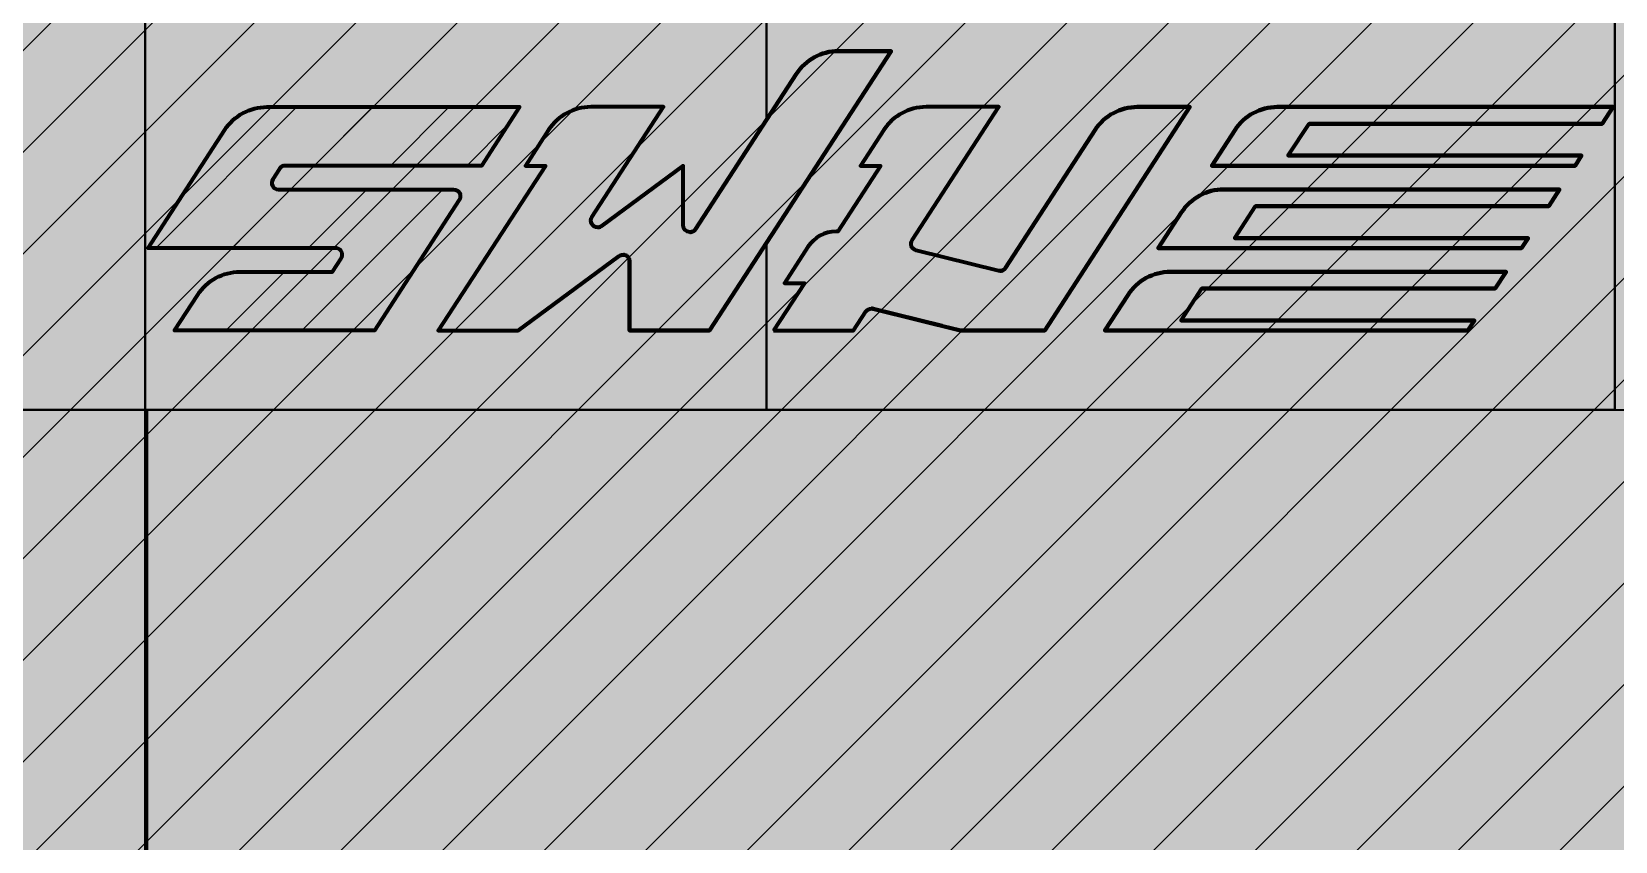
# Model space of a CAD drawing. Header units: millimetres. Extents: x -25371 to 2282244, y -90657 to 147824.
# Drawn here: x 1995037 to 1997837, y 1265 to 2696 of the extents above; entities that cross this region are included whole.
import ezdxf
from ezdxf.xclip import XClip

# ---------------------------------------------------------------- set-up
doc = ezdxf.new("R2010")
doc.units = ezdxf.units.MM
doc.header["$XCLIPFRAME"] = 0
doc.layers.add('000 - CONCRETE_PRECAST_HATCH_', color=7, linetype='Continuous')
doc.layers.add('000 - EXISTING_PRECAST_HATCH_', color=7, linetype='Continuous')
for name, color, linetype, lineweight in [('A-DETL', 7, 'Continuous', 70), ('A-GENM', 7, 'Continuous', 35), ('A-GLAZ-CURT', 7, 'Continuous', 35), ('WALL-E', 7, 'Continuous', 50)]:
    doc.layers.add(name, color=color, linetype=linetype, lineweight=lineweight)
pattern_1 = [(45, (0, 0), (-67.35192090801866, 67.35192090801866), [])]

# ---------------------------------------------------------------- blocks, each defined once
blk = doc.blocks.new('System Panel - DPA-AR_Facade_Solid Panel 150mm-5526688-VS01 - ELEVATION 5')
at = {"layer": 'A-GLAZ-CURT', "color": 7}
blk.add_line((12049.99989956102, 107822.9111416326), (12049.99989956102, 103600), dxfattribs=at)
blk = doc.blocks.new('System Panel - DPA-AR_Facade_Solid Panel 150mm-5600074-VS01 - ELEVATION 5')
at = {"layer": 'A-GLAZ-CURT', "color": 7}
for p, q in [((14648.72916241688, 108031.1521386283), (14648.72916241688, 108700)), ((14648.72916241688, 108700), (16028.72916241656, 108700)), ((16028.72926351336, 108700), (14648.72926351368, 108700)), ((14648.72926351368, 108700), (14648.72926351368, 108031.1520799335)), ((16028.72926351336, 106600), (16028.72926351336, 108700)), ((14648.72916241688, 106600), (14648.72916241688, 107821.8192705968)), ((14648.72926351368, 107821.8193286826), (14648.72926351368, 106600)), ((14650.11250983774, 106600), (14648.72916241687, 106600)), ((14648.72926351367, 106600), (15807.88271590375, 106600)), ((15807.88271590374, 106600), (14800.11250980671, 106600)), ((16028.72916241656, 106600), (15907.26049559445, 106600)), ((15907.26049559445, 106600), (16028.72926351336, 106600))]:
    blk.add_line(p, q, dxfattribs=at)
blk = doc.blocks.new('System Panel - DPA-AR_Facade_Solid Panel 150mm-5600075-VS01 - ELEVATION 5')
at = {"layer": 'A-GLAZ-CURT', "color": 7}
for p, q in [((12049.99994828489, 108034.4383539659), (12049.99994828489, 108700)), ((13148.72926320922, 108700), (12050.00004938169, 108700)), ((12050.00004938169, 108700), (12050.00004938169, 108034.4384126607)), ((12050.30712263506, 108700), (13148.72916211242, 108700)), ((13148.72916211242, 108700), (13148.72916211242, 108528.5211478222)), ((13148.72926320922, 108528.5211478222), (13148.72926320922, 108700)), ((13148.72916211242, 108415.3779971148), (13148.72916211242, 108322.7207446704)), ((13148.72926320922, 108322.7206861407), (13148.72926320922, 108415.3780552006)), ((13148.72916211242, 108196.4049552964), (13148.72916211242, 108096.3522921431)), ((13148.72926320922, 108096.3523506729), (13148.72926320922, 108196.4048967667)), ((13148.72916211242, 107969.9699756513), (13148.72916211242, 107890.2560053675)), ((13148.72926320922, 107890.2559468377), (13148.72926320922, 107969.970034181)), ((12049.99994828489, 106600), (12049.99994828489, 107822.9111133568)), ((12050.00004938169, 107822.9110546875), (12050.00004938169, 106600)), ((13148.72916211242, 107763.8736889114), (13148.72916211242, 107663.1890183679)), ((13148.72926320922, 107663.1890768976), (13148.72926320922, 107763.8736303816)), ((13148.72916211242, 107536.8732290294), (13148.72916211242, 107441.9254389801)), ((13148.72926320922, 107441.9253808942), (13148.72926320922, 107536.8732875592)), ((13148.72916211242, 107328.782288135), (13148.72916211242, 107113.1206644224)), ((13148.72926320922, 107113.1208200978), (13148.72926320922, 107328.782288135)), ((13148.72916211242, 106895.454998435), (13148.72916211242, 106600)), ((13148.72926320922, 106600), (13148.72926320922, 106895.4551541105)), ((12050.00004938169, 106600), (13148.72926320922, 106600)), ((13148.72916211242, 106600), (12050.30712263506, 106600))]:
    blk.add_line(p, q, dxfattribs=at)
blk = doc.blocks.new('System Panel - DPA-AR_Facade_Solid Panel 150mm-V18-VS01 - ELEVATION 5')
at = {"layer": 'A-GLAZ-CURT', "color": 7}
for p, q in [((13148.72916226482, 108528.5211478222), (13148.72916226482, 108700)), ((13148.72916226482, 108700), (14648.72916226448, 108700)), ((14648.72926336128, 108700), (13148.72926336161, 108700)), ((13148.72926336161, 108700), (13148.72926336161, 108528.5211478222)), ((14648.72916226448, 108700), (14648.72916226448, 108031.1521387168)), ((14648.72926336128, 108031.152080022), (14648.72926336128, 108700)), ((13148.72916226482, 108322.7207445822), (13148.72916226482, 108415.3779972023)), ((13148.72926336161, 108415.3780552882), (13148.72926336162, 108322.7206860524)), ((13148.72916226482, 108096.3522922314), (13148.72916226482, 108196.4049552082)), ((13148.72926336162, 108196.4048966784), (13148.72926336162, 108096.3523507611)), ((13148.72916226482, 107890.2560052792), (13148.72916226482, 107969.9699757395)), ((13148.72926336162, 107969.9700342692), (13148.72926336162, 107890.2559467495)), ((14648.72916226448, 107821.8192705092), (14648.72916226448, 106600)), ((14648.72926336128, 106600), (14648.72926336128, 107821.8193285951)), ((13148.72916226482, 107663.1890184561), (13148.72916226482, 107763.8736888231)), ((13148.72926336162, 107763.8736302934), (13148.72926336162, 107663.1890769858)), ((13148.72916226482, 107441.9254388925), (13148.72916226482, 107536.8732291177)), ((13148.72926336162, 107536.8732876474), (13148.72926336162, 107441.9253808067)), ((13148.72916226482, 107113.1206646571), (13148.72916226482, 107328.782288135)), ((13148.72926336162, 107328.782288135), (13148.72926336162, 107113.1208203325)), ((13148.72916226482, 106600), (13148.72916226482, 106895.4549986697)), ((13148.72926336162, 106895.4551543452), (13148.72926336162, 106600)), ((14648.72916226448, 106600), (13148.72916226482, 106600)), ((13148.72926336162, 106600), (14648.72926336128, 106600))]:
    blk.add_line(p, q, dxfattribs=at)
blk = doc.blocks.new('System Panel - DPA-AR_Facade_Solid Panel 150mm-V42-VS01 - ELEVATION 5')
at = {"layer": 'A-GLAZ-CURT', "color": 7}
for p, q in [((10549.99999984591, 106600), (11899.99989956121, 106600)), ((12049.9999998459, 106600), (10549.99999984591, 106600)), ((12049.9999998459, 106600), (12049.9999998459, 103500)), ((12049.99999984591, 103500), (12049.99999984591, 106600))]:
    blk.add_line(p, q, dxfattribs=at)
blk = doc.blocks.new('System Panel - DPA-AR_Facade_Solid Panel 150mm-V44-VS01 - ELEVATION 5')
at = {"layer": 'A-GLAZ-CURT', "color": 7}
for p, q in [((10549.99999984591, 106600), (10549.9999998459, 108700)), ((10549.9999998459, 108700), (12049.99999984591, 108700)), ((12049.99999984591, 108700), (10549.9999998459, 108700)), ((10549.9999998459, 108700), (10549.99999984591, 106600)), ((12049.99999984591, 108700), (12049.99999984591, 108034.4383839012)), ((12049.99999984591, 108034.4383839012), (12049.99999984591, 108700)), ((12049.99999984591, 107822.9110834345), (12049.99999984591, 106600)), ((12049.99999984591, 106600), (12049.99999984591, 107822.9110834345)), ((11899.99989956121, 106600), (10549.99999984591, 106600)), ((10549.99999984591, 106600), (12049.99999984591, 106600))]:
    blk.add_line(p, q, dxfattribs=at)
blk = doc.blocks.new('MRTA_Logo - MRTA Logo W Text-5865454-VS01 - ELEVATION 5')
at = {"layer": '000 - CONCRETE_PRECAST_HATCH_'}
h = blk.add_hatch(color=7, dxfattribs=at)
h.dxf.hatch_style = 1
edge = h.paths.add_edge_path()
edge.add_line((12757.66228918772, 107031.881228099), (12568.40316466389, 106740.4477331625))
edge.add_line((12568.40316466389, 106740.4477331625), (12709.75690093445, 106740.4477331625))
edge.add_line((12709.75690093445, 106740.4477331625), (12887.80674272387, 106872.1771173596))
edge.add_arc((12894.85760894514, 106862.6469307362), 11.8549218279212, 89.9999999999473, 126.49572281986829, ccw=False)
edge.add_arc((12894.85760894515, 106862.6469307362), 11.85492182790767, -7.037215254968032e-11, 90, ccw=False)
edge.add_line((12906.71253077307, 106862.6469307362), (12906.71253077307, 106740.4477331625))
edge.add_line((12906.71253077307, 106740.4477331625), (13048.06626704364, 106740.4477331625))
edge.add_line((13048.06626704364, 106740.4477331625), (13368.84444420267, 107234.4028093261))
edge.add_line((13368.84444420267, 107234.4028093261), (13275.76593824641, 107234.4028093261))
edge.add_arc((13275.7659382464, 107145.4908956166), 88.91191370943852, 89.99999999999415, 146.9999999999831)
edge.add_line((13201.19813307861, 107193.9157945007), (13023.13938888529, 106919.7293728165))
edge.add_arc((13013.19701486291, 106926.186026001), 11.85492182792435, 270.0000000000088, 327.0000000000309, ccw=False)
edge.add_arc((13013.19701486291, 106926.186026001), 11.85492182792223, 180, 270.0000000000088, ccw=False)
edge.add_line((13001.34209303499, 106926.186026001), (13001.34209303499, 107031.881228099))
edge.add_line((13001.34209303499, 107031.881228099), (12857.07785376739, 106925.147971785))
edge.add_arc((12850.02698754612, 106934.6781584083), 11.85492182792229, 269.9999999999824, 306.49572281987537, ccw=False)
edge.add_arc((12850.02698754611, 106934.6781584083), 11.85492182792223, 147.0000000000213, 270, ccw=False)
edge.add_line((12840.08461352374, 106941.1348115928), (12966.37944266168, 107135.6117940933))
edge.add_line((12966.37944266168, 107135.6117940933), (12837.96250263777, 107135.6117940933))
edge.add_arc((12837.96250263779, 107046.6998803839), 88.91191370945307, 90.00000000001526, 147.0000000000097)
edge.add_line((12763.39469746996, 107095.1247792679), (12722.32385512008, 107031.881228099))
edge.add_line((12722.32385512008, 107031.881228099), (12757.66228918772, 107031.881228099))
h = blk.add_hatch(dxfattribs=at)
h.set_pattern_fill('ANSI31', scale=30)
h.set_pattern_definition(pattern_1)
edge = h.paths.add_edge_path()
edge.add_line((12297.6316568701, 107031.881228099), (12644.57930017127, 107031.881228099))
edge.add_line((12644.57930017127, 107031.881228099), (12711.94271737467, 107135.6117940933))
edge.add_line((12711.94271737467, 107135.6117940933), (12265.47987074199, 107135.6117940934))
edge.add_arc((12265.47987074199, 107046.6998803839), 88.91191370945307, 90, 147.0000000000005)
edge.add_line((12190.91206557417, 107095.124779268), (12055.21166096239, 106886.1644806307))
edge.add_line((12055.21166096239, 106886.1644806307), (12386.76195175992, 106886.1644806307))
edge.add_arc((12386.76195175992, 106874.3095588028), 11.85492182792223, -33.00000000005667, 90, ccw=False)
edge.add_line((12396.70432578228, 106867.8529056183), (12381.32985658027, 106844.1782991568))
edge.add_line((12381.32985658027, 106844.1782991568), (12217.57448248873, 106844.1782991568))
edge.add_arc((12217.57448248875, 106755.2663854474), 88.91191370945307, 90.00000000001408, 147.0000000000091)
edge.add_line((12143.00667732092, 106803.6912843314), (12101.93583497103, 106740.4477331625))
edge.add_line((12101.93583497103, 106740.4477331625), (12455.32017564744, 106740.4477331625))
edge.add_line((12455.32017564744, 106740.4477331625), (12605.42147925625, 106971.5834716126))
edge.add_arc((12595.47910523388, 106978.0401247972), 11.8549218279277, 326.9999999999576, 450.0000000000088)
edge.add_line((12595.47910523388, 106989.8950466251), (12285.76286431522, 106989.8950466251))
h = blk.add_hatch(color=7, dxfattribs=at)
h.dxf.hatch_style = 1
edge = h.paths.add_edge_path()
edge.add_arc((12297.63161134605, 107020.0263062711), 11.85492182793148, 132.7499999999937, 146.9999999999672)
edge.add_line((12287.68923732368, 107026.4829594556), (12275.82044476879, 107008.2066216376))
edge.add_arc((12285.76281879121, 107001.749968453), 11.85492182796432, 147.0000000000725, 270.0000000000176)
edge.add_line((12285.76281879121, 106989.8950466251), (12595.47910523388, 106989.8950466251))
edge.add_arc((12595.47910523388, 106978.0401247972), 11.85492182792223, -33.000000000042405, 90.00000000000881, ccw=False)
edge.add_line((12605.42147925625, 106971.5834716126), (12455.32017564744, 106740.4477331625))
edge.add_line((12455.32017564744, 106740.4477331625), (12101.93583497103, 106740.4477331625))
edge.add_line((12101.93583497103, 106740.4477331625), (12143.00667732092, 106803.6912843314))
edge.add_arc((12217.57448248875, 106755.2663854474), 88.91191370944713, 90.00000000001398, 147.000000000009, ccw=False)
edge.add_line((12217.57448248873, 106844.1782991568), (12381.32985658027, 106844.1782991568))
edge.add_line((12381.32985658027, 106844.1782991568), (12396.70432578228, 106867.8529056183))
edge.add_arc((12386.76195175992, 106874.3095588028), 11.85492182792312, 326.9999999999432, 450)
edge.add_line((12386.76195175992, 106886.1644806307), (12055.21166096239, 106886.1644806307))
edge.add_line((12055.21166096239, 106886.1644806307), (12190.91206557417, 107095.124779268))
edge.add_arc((12265.47987074199, 107046.6998803839), 88.91191370945353, 90, 147.0000000000005, ccw=False)
edge.add_line((12265.47987074199, 107135.6117940934), (12711.94271737467, 107135.6117940933))
edge.add_line((12711.94271737467, 107135.6117940933), (12644.57930017127, 107031.881228099))
edge.add_line((12644.57930017127, 107031.881228099), (12297.6316568701, 107031.881228099))
edge.add_line((12297.6316568701, 107031.881228099), (12289.58448157102, 107028.7316422169))
h = blk.add_hatch(color=7, dxfattribs=at)
h.dxf.hatch_style = 1
edge = h.paths.add_edge_path()
edge.add_line((13161.14925606009, 106740.4477331625), (13302.50299233065, 106740.4477331625))
edge.add_line((13302.50299233065, 106740.4477331625), (13324.20902493167, 106773.8720922682))
edge.add_arc((13334.15139895405, 106767.4154390837), 11.85492182792435, 90.00000000001762, 147.000000000031, ccw=False)
edge.add_arc((13334.15139895408, 106767.4154390836), 11.85492182793678, 76.09534569863479, 90.00000000015831, ccw=False)
edge.add_line((13337.0002184183, 106778.92297571), (13491.85577724729, 106740.5867492468))
edge.add_line((13491.85577724729, 106740.5867492468), (13640.81235843983, 106740.5867492468))
edge.add_line((13640.81235843983, 106740.5867492468), (13897.34462206631, 107135.6117940933))
edge.add_line((13897.34462206631, 107135.6117940933), (13804.26611611004, 107135.6117940933))
edge.add_arc((13804.26611611005, 107046.6998803839), 88.91191370943852, 90.00000000000469, 147.0000000000039)
edge.add_line((13729.69831094224, 107095.1247792679), (13571.3291464604, 106851.2576515337))
edge.add_arc((13561.38677243802, 106857.7143047183), 11.85492182792435, 270.0000000000176, 327.0000000000309, ccw=False)
edge.add_arc((13561.38677243799, 106857.7143047183), 11.85492182792223, 256.0953456986179, 270.00000000015825, ccw=False)
edge.add_line((13558.53795297377, 106846.2067680919), (13413.29395285668, 106882.1635456401))
edge.add_arc((13416.14277232095, 106893.6710822664), 11.85492182793226, 147.0000000000405, 256.0953456984216, ccw=False)
edge.add_line((13406.20039829856, 106900.127735451), (13559.12553405787, 107135.6117940933))
edge.add_line((13559.12553405787, 107135.6117940933), (13430.70859403397, 107135.6117940933))
edge.add_arc((13430.70859403397, 107046.6998803839), 88.91191370943852, 90.00000000000469, 147.0000000000052)
edge.add_line((13356.14078886616, 107095.1247792679), (13315.06994651627, 107031.881228099))
edge.add_line((13315.06994651627, 107031.881228099), (13350.40838058391, 107031.881228099))
edge.add_line((13350.40838058391, 107031.881228099), (13274.73965109807, 106915.3616027073))
edge.add_arc((13271.63745774787, 106856.1682273595), 59.27460913962559, 87.00000000004772, 90.00000000005977)
edge.add_arc((13271.63745774781, 106856.1682273595), 59.27460913961113, 90, 147.0000000000105)
edge.add_line((13221.92558763594, 106888.4514932822), (13180.23271130021, 106824.2500937721))
edge.add_line((13180.23271130021, 106824.2500937721), (13215.57114536785, 106824.2500937721))
edge.add_line((13215.57114536785, 106824.2500937721), (13161.14925606009, 106740.4477331625))
h = blk.add_hatch(dxfattribs=at)
h.set_pattern_fill('ANSI31', scale=30)
h.set_pattern_definition(pattern_1)
edge = h.paths.add_edge_path(flags=17)
edge.add_line((14071.2290406803, 107049.6636108409), (14107.79775287643, 107105.9744895235))
edge.add_line((14107.79775287643, 107105.9744895235), (14626.24285462984, 107105.9744895235))
edge.add_line((14626.24285462984, 107105.9744895235), (14645.48954525938, 107135.6117940933))
edge.add_line((14645.48954525938, 107135.6117940933), (14051.63515458353, 107135.6117940933))
edge.add_arc((14051.63515458354, 107046.6998803839), 88.91191370943852, 90.00000000000703, 147.0000000000052)
edge.add_line((13977.06734941572, 107095.1247792679), (13935.99650706584, 107031.881228099))
edge.add_line((13935.99650706584, 107031.881228099), (14578.12612805598, 107031.881228099))
edge.add_line((14578.12612805598, 107031.881228099), (14589.67414243371, 107049.6636108409))
edge.add_line((14589.67414243371, 107049.6636108409), (14071.2290406803, 107049.6636108409))
edge = h.paths.add_edge_path(flags=17)
edge.add_line((14071.2290406803, 107049.6636108409), (14107.79775287643, 107105.9744895235))
edge.add_line((14071.2290406803, 107049.6636108409), (14589.67409690965, 107049.6636108409))
edge.add_line((14589.67409690965, 107049.6636108409), (14578.12608253193, 107031.881228099))
edge.add_line((14578.12608253193, 107031.881228099), (13935.99646154178, 107031.881228099))
edge.add_line((13935.99646154178, 107031.881228099), (13977.06730389167, 107095.1247792679))
edge.add_arc((14051.63510905945, 107046.6998803839), 88.91191370942148, 89.99999999998721, 146.9999999999871, ccw=False)
edge.add_line((14051.63510905947, 107135.6117940933), (14645.48949973532, 107135.6117940933))
edge.add_line((14645.48949973532, 107135.6117940933), (14626.24280910578, 107105.9744895235))
edge.add_line((14626.24280910578, 107105.9744895235), (14107.79775287643, 107105.9744895235))
edge = h.paths.add_edge_path()
edge.add_line((14107.79775287643, 107105.9744895235), (14626.24285462984, 107105.9744895235))
edge.add_line((14626.24280910578, 107105.9744895235), (14107.79775287643, 107105.9744895235))
edge.add_line((14645.48949973532, 107135.6117940933), (14626.24280910578, 107105.9744895235))
edge.add_line((14051.63510905947, 107135.6117940933), (14645.48949973532, 107135.6117940933))
edge.add_arc((14051.63510905945, 107046.6998803839), 88.91191370942148, 89.99999999998712, 146.9999999999871)
edge.add_line((13935.99646154178, 107031.881228099), (13977.06730389167, 107095.1247792679))
edge.add_line((14578.12608253193, 107031.881228099), (13935.99646154178, 107031.881228099))
edge.add_line((14589.67409690965, 107049.6636108409), (14578.12608253193, 107031.881228099))
edge.add_line((14071.2290406803, 107049.6636108409), (14589.67409690965, 107049.6636108409))
edge.add_line((14589.67414243371, 107049.6636108409), (14071.2290406803, 107049.6636108409))
edge.add_line((14578.12612805598, 107031.881228099), (14589.67414243371, 107049.6636108409))
edge.add_line((13935.99650706584, 107031.881228099), (14578.12612805598, 107031.881228099))
edge.add_line((13977.06734941572, 107095.1247792679), (13935.99650706584, 107031.881228099))
edge.add_arc((14051.63515458354, 107046.6998803839), 88.91191370943852, 90.00000000000703, 147.0000000000052)
edge.add_line((14645.48954525938, 107135.6117940933), (14051.63515458353, 107135.6117940933))
edge.add_line((14626.24285462984, 107105.9744895235), (14645.48954525938, 107135.6117940933))
h = blk.add_hatch(color=7, dxfattribs=at)
h.dxf.hatch_style = 1
edge = h.paths.add_edge_path(flags=17)
edge.add_line((14071.2290406803, 107049.6636108409), (14107.79775287643, 107105.9744895235))
edge.add_line((14107.79775287643, 107105.9744895235), (14626.24285462984, 107105.9744895235))
edge.add_line((14626.24285462984, 107105.9744895235), (14645.48954525938, 107135.6117940933))
edge.add_line((14645.48954525938, 107135.6117940933), (14051.63515458353, 107135.6117940933))
edge.add_arc((14051.63515458354, 107046.6998803839), 88.91191370943852, 90.00000000000703, 147.0000000000052)
edge.add_line((13977.06734941572, 107095.1247792679), (13935.99650706584, 107031.881228099))
edge.add_line((13935.99650706584, 107031.881228099), (14578.12612805598, 107031.881228099))
edge.add_line((14578.12612805598, 107031.881228099), (14589.67414243371, 107049.6636108409))
edge.add_line((14589.67414243371, 107049.6636108409), (14071.2290406803, 107049.6636108409))
edge = h.paths.add_edge_path(flags=17)
edge.add_line((14071.2290406803, 107049.6636108409), (14107.79775287643, 107105.9744895235))
edge.add_line((14071.2290406803, 107049.6636108409), (14589.67409690965, 107049.6636108409))
edge.add_line((14589.67409690965, 107049.6636108409), (14578.12608253193, 107031.881228099))
edge.add_line((14578.12608253193, 107031.881228099), (13935.99646154178, 107031.881228099))
edge.add_line((13935.99646154178, 107031.881228099), (13977.06730389167, 107095.1247792679))
edge.add_arc((14051.63510905945, 107046.6998803839), 88.91191370942148, 89.99999999998721, 146.9999999999871, ccw=False)
edge.add_line((14051.63510905947, 107135.6117940933), (14645.48949973532, 107135.6117940933))
edge.add_line((14645.48949973532, 107135.6117940933), (14626.24280910578, 107105.9744895235))
edge.add_line((14626.24280910578, 107105.9744895235), (14107.79775287643, 107105.9744895235))
edge = h.paths.add_edge_path()
edge.add_line((14107.79775287643, 107105.9744895235), (14626.24285462984, 107105.9744895235))
edge.add_line((14626.24280910578, 107105.9744895235), (14107.79775287643, 107105.9744895235))
edge.add_line((14645.48949973532, 107135.6117940933), (14626.24280910578, 107105.9744895235))
edge.add_line((14051.63510905947, 107135.6117940933), (14645.48949973532, 107135.6117940933))
edge.add_arc((14051.63510905945, 107046.6998803839), 88.91191370942148, 89.99999999998712, 146.9999999999871)
edge.add_line((13935.99646154178, 107031.881228099), (13977.06730389167, 107095.1247792679))
edge.add_line((14578.12608253193, 107031.881228099), (13935.99646154178, 107031.881228099))
edge.add_line((14589.67409690965, 107049.6636108409), (14578.12608253193, 107031.881228099))
edge.add_line((14071.2290406803, 107049.6636108409), (14589.67409690965, 107049.6636108409))
edge.add_line((14589.67414243371, 107049.6636108409), (14071.2290406803, 107049.6636108409))
edge.add_line((14578.12612805598, 107031.881228099), (14589.67414243371, 107049.6636108409))
edge.add_line((13935.99650706584, 107031.881228099), (14578.12612805598, 107031.881228099))
edge.add_line((13977.06734941572, 107095.1247792679), (13935.99650706584, 107031.881228099))
edge.add_arc((14051.63515458354, 107046.6998803839), 88.91191370943852, 90.00000000000703, 147.0000000000052)
edge.add_line((14645.48954525938, 107135.6117940933), (14051.63515458353, 107135.6117940933))
edge.add_line((14626.24285462984, 107105.9744895235), (14645.48954525938, 107135.6117940933))
h = blk.add_hatch(dxfattribs=at)
h.set_pattern_fill('ANSI31', scale=30)
h.set_pattern_definition(pattern_1)
edge = h.paths.add_edge_path(flags=17)
edge.add_line((13976.59947841839, 106903.9468633726), (14013.16819061452, 106960.2577420553))
edge.add_line((14013.16819061452, 106960.2577420553), (14531.61329236792, 106960.2577420553))
edge.add_line((14531.61329236792, 106960.2577420553), (14550.85998299746, 106989.8950466251))
edge.add_line((14550.85998299746, 106989.8950466251), (13957.00559232162, 106989.895046625))
edge.add_arc((13957.00559232159, 106900.9831329156), 88.91191370942397, 89.99999999998359, 146.9999999999871)
edge.add_line((13882.43778715381, 106949.4080317997), (13841.36694480392, 106886.1644806307))
edge.add_line((13841.36694480392, 106886.1644806307), (14483.49656579406, 106886.1644806307))
edge.add_line((14483.49656579406, 106886.1644806307), (14495.04458017179, 106903.9468633726))
edge.add_line((14495.04458017179, 106903.9468633726), (13976.59947841839, 106903.9468633726))
edge = h.paths.add_edge_path(flags=17)
edge.add_line((13976.59947841839, 106903.9468633726), (14013.16819061452, 106960.2577420553))
edge.add_line((13976.59947841839, 106903.9468633726), (14495.04453464774, 106903.9468633726))
edge.add_line((14495.04453464774, 106903.9468633726), (14483.49652027001, 106886.1644806307))
edge.add_line((14483.49652027001, 106886.1644806307), (13841.36689927987, 106886.1644806307))
edge.add_line((13841.36689927987, 106886.1644806307), (13882.43774162975, 106949.4080317997))
edge.add_arc((13957.00554679754, 106900.9831329156), 88.91191370942148, 89.99999999998721, 146.9999999999871, ccw=False)
edge.add_line((13957.00554679756, 106989.895046625), (14550.85993747341, 106989.8950466251))
edge.add_line((14550.85993747341, 106989.8950466251), (14531.61324684387, 106960.2577420553))
edge.add_line((14531.61324684387, 106960.2577420553), (14013.16819061452, 106960.2577420553))
edge = h.paths.add_edge_path()
edge.add_line((14013.16819061452, 106960.2577420553), (14531.61329236792, 106960.2577420553))
edge.add_line((14531.61324684387, 106960.2577420553), (14013.16819061452, 106960.2577420553))
edge.add_line((14550.85993747341, 106989.8950466251), (14531.61324684387, 106960.2577420553))
edge.add_line((13957.00554679756, 106989.895046625), (14550.85993747341, 106989.8950466251))
edge.add_arc((13957.00554679754, 106900.9831329156), 88.91191370942148, 89.99999999998712, 146.9999999999871)
edge.add_line((13841.36689927987, 106886.1644806307), (13882.43774162975, 106949.4080317997))
edge.add_line((14483.49652027001, 106886.1644806307), (13841.36689927987, 106886.1644806307))
edge.add_line((14495.04453464774, 106903.9468633726), (14483.49652027001, 106886.1644806307))
edge.add_line((13976.59947841839, 106903.9468633726), (14495.04453464774, 106903.9468633726))
edge.add_line((14495.04458017179, 106903.9468633726), (13976.59947841839, 106903.9468633726))
edge.add_line((14483.49656579406, 106886.1644806307), (14495.04458017179, 106903.9468633726))
edge.add_line((13841.36694480392, 106886.1644806307), (14483.49656579406, 106886.1644806307))
edge.add_line((13882.43778715381, 106949.4080317997), (13841.36694480392, 106886.1644806307))
edge.add_arc((13957.00559232159, 106900.9831329156), 88.91191370942397, 89.99999999998359, 146.9999999999871)
edge.add_line((14550.85998299746, 106989.8950466251), (13957.00559232162, 106989.895046625))
edge.add_line((14531.61329236792, 106960.2577420553), (14550.85998299746, 106989.8950466251))
h = blk.add_hatch(color=7, dxfattribs=at)
h.dxf.hatch_style = 1
edge = h.paths.add_edge_path(flags=17)
edge.add_line((13976.59947841839, 106903.9468633726), (14013.16819061452, 106960.2577420553))
edge.add_line((14013.16819061452, 106960.2577420553), (14531.61329236792, 106960.2577420553))
edge.add_line((14531.61329236792, 106960.2577420553), (14550.85998299746, 106989.8950466251))
edge.add_line((14550.85998299746, 106989.8950466251), (13957.00559232162, 106989.895046625))
edge.add_arc((13957.00559232159, 106900.9831329156), 88.91191370942397, 89.99999999998359, 146.9999999999871)
edge.add_line((13882.43778715381, 106949.4080317997), (13841.36694480392, 106886.1644806307))
edge.add_line((13841.36694480392, 106886.1644806307), (14483.49656579406, 106886.1644806307))
edge.add_line((14483.49656579406, 106886.1644806307), (14495.04458017179, 106903.9468633726))
edge.add_line((14495.04458017179, 106903.9468633726), (13976.59947841839, 106903.9468633726))
edge = h.paths.add_edge_path(flags=17)
edge.add_line((13976.59947841839, 106903.9468633726), (14013.16819061452, 106960.2577420553))
edge.add_line((13976.59947841839, 106903.9468633726), (14495.04453464774, 106903.9468633726))
edge.add_line((14495.04453464774, 106903.9468633726), (14483.49652027001, 106886.1644806307))
edge.add_line((14483.49652027001, 106886.1644806307), (13841.36689927987, 106886.1644806307))
edge.add_line((13841.36689927987, 106886.1644806307), (13882.43774162975, 106949.4080317997))
edge.add_arc((13957.00554679754, 106900.9831329156), 88.91191370942148, 89.99999999998721, 146.9999999999871, ccw=False)
edge.add_line((13957.00554679756, 106989.895046625), (14550.85993747341, 106989.8950466251))
edge.add_line((14550.85993747341, 106989.8950466251), (14531.61324684387, 106960.2577420553))
edge.add_line((14531.61324684387, 106960.2577420553), (14013.16819061452, 106960.2577420553))
edge = h.paths.add_edge_path()
edge.add_line((14013.16819061452, 106960.2577420553), (14531.61329236792, 106960.2577420553))
edge.add_line((14531.61324684387, 106960.2577420553), (14013.16819061452, 106960.2577420553))
edge.add_line((14550.85993747341, 106989.8950466251), (14531.61324684387, 106960.2577420553))
edge.add_line((13957.00554679756, 106989.895046625), (14550.85993747341, 106989.8950466251))
edge.add_arc((13957.00554679754, 106900.9831329156), 88.91191370942148, 89.99999999998712, 146.9999999999871)
edge.add_line((13841.36689927987, 106886.1644806307), (13882.43774162975, 106949.4080317997))
edge.add_line((14483.49652027001, 106886.1644806307), (13841.36689927987, 106886.1644806307))
edge.add_line((14495.04453464774, 106903.9468633726), (14483.49652027001, 106886.1644806307))
edge.add_line((13976.59947841839, 106903.9468633726), (14495.04453464774, 106903.9468633726))
edge.add_line((14495.04458017179, 106903.9468633726), (13976.59947841839, 106903.9468633726))
edge.add_line((14483.49656579406, 106886.1644806307), (14495.04458017179, 106903.9468633726))
edge.add_line((13841.36694480392, 106886.1644806307), (14483.49656579406, 106886.1644806307))
edge.add_line((13882.43778715381, 106949.4080317997), (13841.36694480392, 106886.1644806307))
edge.add_arc((13957.00559232159, 106900.9831329156), 88.91191370942397, 89.99999999998359, 146.9999999999871)
edge.add_line((14550.85998299746, 106989.8950466251), (13957.00559232162, 106989.895046625))
edge.add_line((14531.61329236792, 106960.2577420553), (14550.85998299746, 106989.8950466251))
h = blk.add_hatch(dxfattribs=at)
h.set_pattern_fill('ANSI31', scale=30)
h.set_pattern_definition(pattern_1)
edge = h.paths.add_edge_path(flags=17)
edge.add_line((13881.96991615647, 106758.2301159043), (13918.5386283526, 106814.540994587))
edge.add_line((13918.5386283526, 106814.540994587), (14436.983730106, 106814.540994587))
edge.add_line((14436.983730106, 106814.540994587), (14456.23042073555, 106844.1782991568))
edge.add_line((14456.23042073555, 106844.1782991568), (13862.3760300597, 106844.1782991568))
edge.add_arc((13862.37603005969, 106755.2663854474), 88.91191370943852, 89.99999999999531, 146.9999999999916)
edge.add_line((13787.80822489189, 106803.6912843314), (13746.73738254201, 106740.4477331625))
edge.add_line((13746.73738254201, 106740.4477331625), (14388.86700353215, 106740.4477331624))
edge.add_line((14388.86700353215, 106740.4477331624), (14400.41501790987, 106758.2301159043))
edge.add_line((14400.41501790987, 106758.2301159043), (13881.96991615647, 106758.2301159043))
edge = h.paths.add_edge_path(flags=17)
edge.add_line((13881.96991615647, 106758.2301159043), (13918.5386283526, 106814.540994587))
edge.add_line((13881.96991615647, 106758.2301159043), (14400.41497238582, 106758.2301159043))
edge.add_line((14400.41497238582, 106758.2301159043), (14388.8669580081, 106740.4477331624))
edge.add_line((14388.8669580081, 106740.4477331624), (13746.73733701795, 106740.4477331625))
edge.add_line((13746.73733701795, 106740.4477331625), (13787.80817936784, 106803.6912843314))
edge.add_arc((13862.37598453564, 106755.2663854474), 88.91191370943521, 89.99999999999773, 146.9999999999929, ccw=False)
edge.add_line((13862.37598453565, 106844.1782991568), (14456.23037521149, 106844.1782991568))
edge.add_line((14456.23037521149, 106844.1782991568), (14436.98368458195, 106814.540994587))
edge.add_line((14436.98368458195, 106814.540994587), (13918.5386283526, 106814.540994587))
edge = h.paths.add_edge_path()
edge.add_line((13918.5386283526, 106814.540994587), (14436.983730106, 106814.540994587))
edge.add_line((14436.98368458195, 106814.540994587), (13918.5386283526, 106814.540994587))
edge.add_line((14456.23037521149, 106844.1782991568), (14436.98368458195, 106814.540994587))
edge.add_line((13862.37598453565, 106844.1782991568), (14456.23037521149, 106844.1782991568))
edge.add_arc((13862.37598453564, 106755.2663854474), 88.91191370943521, 89.99999999999767, 146.9999999999929)
edge.add_line((13746.73733701795, 106740.4477331625), (13787.80817936784, 106803.6912843314))
edge.add_line((14388.8669580081, 106740.4477331624), (13746.73733701795, 106740.4477331625))
edge.add_line((14400.41497238582, 106758.2301159043), (14388.8669580081, 106740.4477331624))
edge.add_line((13881.96991615647, 106758.2301159043), (14400.41497238582, 106758.2301159043))
edge.add_line((14400.41501790987, 106758.2301159043), (13881.96991615647, 106758.2301159043))
edge.add_line((14388.86700353215, 106740.4477331624), (14400.41501790987, 106758.2301159043))
edge.add_line((13746.73738254201, 106740.4477331625), (14388.86700353215, 106740.4477331624))
edge.add_line((13787.80822489189, 106803.6912843314), (13746.73738254201, 106740.4477331625))
edge.add_arc((13862.37603005969, 106755.2663854474), 88.91191370943852, 89.99999999999531, 146.9999999999916)
edge.add_line((14456.23042073555, 106844.1782991568), (13862.3760300597, 106844.1782991568))
edge.add_line((14436.983730106, 106814.540994587), (14456.23042073555, 106844.1782991568))
h = blk.add_hatch(color=7, dxfattribs=at)
h.dxf.hatch_style = 1
edge = h.paths.add_edge_path(flags=17)
edge.add_line((13881.96991615647, 106758.2301159043), (13918.5386283526, 106814.540994587))
edge.add_line((13918.5386283526, 106814.540994587), (14436.983730106, 106814.540994587))
edge.add_line((14436.983730106, 106814.540994587), (14456.23042073555, 106844.1782991568))
edge.add_line((14456.23042073555, 106844.1782991568), (13862.3760300597, 106844.1782991568))
edge.add_arc((13862.37603005969, 106755.2663854474), 88.91191370943852, 89.99999999999531, 146.9999999999916)
edge.add_line((13787.80822489189, 106803.6912843314), (13746.73738254201, 106740.4477331625))
edge.add_line((13746.73738254201, 106740.4477331625), (14388.86700353215, 106740.4477331624))
edge.add_line((14388.86700353215, 106740.4477331624), (14400.41501790987, 106758.2301159043))
edge.add_line((14400.41501790987, 106758.2301159043), (13881.96991615647, 106758.2301159043))
edge = h.paths.add_edge_path(flags=17)
edge.add_line((13881.96991615647, 106758.2301159043), (13918.5386283526, 106814.540994587))
edge.add_line((13881.96991615647, 106758.2301159043), (14400.41497238582, 106758.2301159043))
edge.add_line((14400.41497238582, 106758.2301159043), (14388.8669580081, 106740.4477331624))
edge.add_line((14388.8669580081, 106740.4477331624), (13746.73733701795, 106740.4477331625))
edge.add_line((13746.73733701795, 106740.4477331625), (13787.80817936784, 106803.6912843314))
edge.add_arc((13862.37598453564, 106755.2663854474), 88.91191370943521, 89.99999999999773, 146.9999999999929, ccw=False)
edge.add_line((13862.37598453565, 106844.1782991568), (14456.23037521149, 106844.1782991568))
edge.add_line((14456.23037521149, 106844.1782991568), (14436.98368458195, 106814.540994587))
edge.add_line((14436.98368458195, 106814.540994587), (13918.5386283526, 106814.540994587))
edge = h.paths.add_edge_path()
edge.add_line((13918.5386283526, 106814.540994587), (14436.983730106, 106814.540994587))
edge.add_line((14436.98368458195, 106814.540994587), (13918.5386283526, 106814.540994587))
edge.add_line((14456.23037521149, 106844.1782991568), (14436.98368458195, 106814.540994587))
edge.add_line((13862.37598453565, 106844.1782991568), (14456.23037521149, 106844.1782991568))
edge.add_arc((13862.37598453564, 106755.2663854474), 88.91191370943521, 89.99999999999767, 146.9999999999929)
edge.add_line((13746.73733701795, 106740.4477331625), (13787.80817936784, 106803.6912843314))
edge.add_line((14388.8669580081, 106740.4477331624), (13746.73733701795, 106740.4477331625))
edge.add_line((14400.41497238582, 106758.2301159043), (14388.8669580081, 106740.4477331624))
edge.add_line((13881.96991615647, 106758.2301159043), (14400.41497238582, 106758.2301159043))
edge.add_line((14400.41501790987, 106758.2301159043), (13881.96991615647, 106758.2301159043))
edge.add_line((14388.86700353215, 106740.4477331624), (14400.41501790987, 106758.2301159043))
edge.add_line((13746.73738254201, 106740.4477331625), (14388.86700353215, 106740.4477331624))
edge.add_line((13787.80822489189, 106803.6912843314), (13746.73738254201, 106740.4477331625))
edge.add_arc((13862.37603005969, 106755.2663854474), 88.91191370943852, 89.99999999999531, 146.9999999999916)
edge.add_line((14456.23042073555, 106844.1782991568), (13862.3760300597, 106844.1782991568))
edge.add_line((14436.983730106, 106814.540994587), (14456.23042073555, 106844.1782991568))
at = {"layer": 'A-DETL', "color": 7}
blk.add_line((13459.21837796287, 106748.6664913909), (13337.00021841829, 106778.92296444), dxfattribs=at)
for points in [[(12757.66228918772, 107031.881228099), (12568.40316466389, 106740.4477331625), (12709.75690093445, 106740.4477331625), (12887.80674272387, 106872.1771173596, -0.1606024626826085), (12894.85760894515, 106874.5018525641, -0.414213562373095), (12906.71253077307, 106862.6469307362), (12906.71253077307, 106740.4477331625), (13048.06626704364, 106740.4477331625), (13368.84444420267, 107234.4028093261), (13275.76593824641, 107234.4028093261, 0.2539676464748881), (13201.19813307861, 107193.9157945007), (13023.13938888529, 106919.7293728165, -0.2539676464749967), (13013.19701486291, 106914.3311041731, -0.4142135623730932), (13001.34209303499, 106926.186026001), (13001.34209303499, 107031.881228099), (12857.07785376739, 106925.147971785, -0.1606024626824507), (12850.02698754611, 106922.8232365804, -0.5949374815387888), (12840.08461352374, 106941.1348115928), (12966.37944266168, 107135.6117940933), (12837.96250263777, 107135.6117940933, 0.2539676464749459), (12763.39469746996, 107095.1247792679), (12722.32385512008, 107031.881228099)], [(13161.14925606009, 106740.4477331625), (13302.50299233065, 106740.4477331625), (13324.20902493167, 106773.8720922682, -0.2539676464749901), (13334.15139895404, 106779.2703609116, -0.06074505036963275), (13337.0002184183, 106778.92297571), (13491.85577724729, 106740.5867492468), (13640.81235843983, 106740.5867492468), (13897.34462206631, 107135.6117940933), (13804.26611611004, 107135.6117940933, 0.2539676464749495), (13729.69831094224, 107095.1247792679), (13571.3291464604, 106851.2576515337, -0.2539676464749392), (13561.38677243802, 106845.8593828903, -0.06074505036968668), (13558.53795297377, 106846.2067680919), (13413.29395285668, 106882.1635456401, -0.5155603346982398), (13406.20039829856, 106900.127735451), (13559.12553405787, 107135.6117940933), (13430.70859403397, 107135.6117940933, 0.2539676464749505), (13356.14078886616, 107095.1247792679), (13315.06994651627, 107031.881228099), (13350.40838058391, 107031.881228099), (13274.73965109807, 106915.3616027073, 0.01309071708488818), (13271.63745774781, 106915.4428364991, 0.253967646474954), (13221.92558763594, 106888.4514932822), (13180.23271130021, 106824.2500937721), (13215.57114536785, 106824.2500937721)]]:
    blk.add_lwpolyline(points, format="xyb", close=True, dxfattribs=at)
for points in [[(13018.68935697394, 106915.6801776482, 0.1289888452014275), (13023.13934336124, 106919.7293728165), (13201.19808755455, 107193.9157945007, -0.2539676464749218), (13275.76589272235, 107234.4028093261), (13368.84439867862, 107234.4028093261), (13048.06622151958, 106740.4477331625), (12906.71248524902, 106740.4477331625), (12906.71248524902, 106862.6469307362, 0.2503479902887801), (12901.44896018544, 106872.5004915262)], [(12386.76190623586, 106886.1644806307), (12055.21161543833, 106886.1644806307), (12190.91202005013, 107095.1247792679, -0.2539676464749587), (12265.47982521794, 107135.6117940934), (12711.94267185061, 107135.6117940933), (12644.57925464721, 107031.881228099), (12297.6316568701, 107031.881228099, 0.2539676464749292), (12287.68928284773, 107026.4829594556), (12275.82049029284, 107008.2066216376, 0.5949374815386227), (12285.76286431522, 106989.8950466251), (12595.47905970982, 106989.8950466251, -0.5949374815391133), (12605.4214337322, 106971.5834716126), (12455.32013012339, 106740.4477331625), (12101.93578944698, 106740.4477331625), (12143.00663179687, 106803.6912843314, -0.2539676464749342), (12217.57443696467, 106844.1782991568), (12381.32981105622, 106844.1782991568), (12396.70428025823, 106867.8529056183, 0.4434856672758703), (12392.20533763991, 106884.8408562583)], [(12839.23364918104, 106939.5816266905, -0.03739962700521188), (12840.08456799969, 106941.1348115928), (12966.37939713763, 107135.6117940933), (12837.96245711371, 107135.6117940933, 0.2539676464749568), (12763.39465194591, 107095.1247792679), (12722.32380959602, 107031.881228099), (12757.66224366367, 107031.881228099), (12568.40311913983, 106740.4477331625), (12709.75685541039, 106740.4477331625), (12887.80669719982, 106872.1771173595)], [(13567.06855780091, 106847.3096918317, 0.1243863925277082), (13571.32910093634, 106851.2576515337), (13729.69826541819, 107095.1247792679, -0.2539676464749511), (13804.26607058599, 107135.6117940933), (13897.34457654226, 107135.6117940933), (13640.81231291578, 106740.5867492468), (13491.85573172324, 106740.5867492468), (13460.08214182855, 106748.4526569802)], [(14071.2290406803, 107049.6636108409), (14107.79775287643, 107105.9744895235), (14626.24285462984, 107105.9744895235), (14645.48954525938, 107135.6117940933), (14051.63515458353, 107135.6117940933, 0.2539676464749473), (13977.06734941572, 107095.1247792679), (13935.99650706584, 107031.881228099), (14578.12612805598, 107031.881228099), (14589.67414243371, 107049.6636108409), (14071.2290406803, 107049.6636108409), (14589.67409690965, 107049.6636108409), (14578.12608253193, 107031.881228099), (13935.99646154178, 107031.881228099), (13977.06730389167, 107095.1247792679, -0.2539676464749568), (14051.63510905947, 107135.6117940933), (14645.48949973532, 107135.6117940933), (14626.24280910578, 107105.9744895235), (14107.79775287643, 107105.9744895235)], [(13976.59947841839, 106903.9468633726), (14013.16819061452, 106960.2577420553), (14531.61329236792, 106960.2577420553), (14550.85998299746, 106989.8950466251), (13957.00559232162, 106989.895046625, 0.2539676464749765), (13882.43778715381, 106949.4080317997), (13841.36694480392, 106886.1644806307), (14483.49656579406, 106886.1644806307), (14495.04458017179, 106903.9468633726), (13976.59947841839, 106903.9468633726), (14495.04453464774, 106903.9468633726), (14483.49652027001, 106886.1644806307), (13841.36689927987, 106886.1644806307), (13882.43774162975, 106949.4080317997, -0.2539676464749551), (13957.00554679756, 106989.895046625), (14550.85993747341, 106989.8950466251), (14531.61324684387, 106960.2577420553), (14013.16819061452, 106960.2577420553)], [(13881.96991615647, 106758.2301159043), (13918.5386283526, 106814.540994587), (14436.983730106, 106814.540994587), (14456.23042073555, 106844.1782991568), (13862.3760300597, 106844.1782991568, 0.2539676464749616), (13787.80822489189, 106803.6912843314), (13746.73738254201, 106740.4477331625), (14388.86700353215, 106740.4477331624), (14400.41501790987, 106758.2301159043), (13881.96991615647, 106758.2301159043), (14400.41497238582, 106758.2301159043), (14388.8669580081, 106740.4477331624), (13746.73733701795, 106740.4477331625), (13787.80817936784, 106803.6912843314, -0.2539676464749437), (13862.37598453565, 106844.1782991568), (14456.23037521149, 106844.1782991568), (14436.98368458195, 106814.540994587), (13918.5386283526, 106814.540994587)]]:
    blk.add_lwpolyline(points, format="xyb", dxfattribs=at)
for centre, radius, start, end in [((12850.02694202206, 106934.6781584083), 11.8549218279248, 277.4967286124464, 291.9961116544338), ((12850.02694202206, 106934.6781584083), 11.85492182792613, 291.9963644931362, 306.495722819893), ((13013.19696933886, 106926.186026001), 11.85492182792768, 269.9999999999996, 282.9000000000079), ((13013.19696933886, 106926.186026001), 11.85492182792601, 282.9002351609781, 297.6000000000092), ((12386.76190623586, 106874.3095588028), 11.85492182792395, 76.33333333333829, 89.9997778783148), ((12386.76190623586, 106874.3095588028), 11.85492182792583, 62.66666666668373, 76.33309787869811), ((12894.8575634211, 106862.6469307362), 11.85492182792411, 70.27540156661217, 84.3302557767951), ((12894.8575634211, 106862.6469307362), 11.8549218279243, 56.22032125329904, 70.27515455276897), ((13561.38672691397, 106857.7143047183), 11.85492182792479, 270.2764989786084, 284.4572074190772), ((13561.38672691397, 106857.7143047183), 11.85492182792471, 284.4574445774549, 298.6381382793995), ((13334.15135342999, 106767.4154390837), 11.85492182792168, 76.09534569844627, 90)]:
    blk.add_arc(centre, radius, start, end, dxfattribs=at)
at = {"layer": 'A-GENM', "color": 7}
for p, q in [((14107.79770735238, 107105.9744895235), (14071.22899515625, 107049.6636108409)), ((14013.16814509046, 106960.2577420553), (13976.59943289433, 106903.9468633726)), ((13413.29395285668, 106882.1635343701), (13558.53790744971, 106846.2067680919)), ((13918.53858282855, 106814.540994587), (13881.96987063242, 106758.2301159043))]:
    blk.add_line(p, q, dxfattribs=at)
blk.add_lwpolyline([(12289.58448157102, 107028.7316422169, 0.06225760507436355), (12287.68923732368, 107026.4829594556), (12275.82044476879, 107008.2066216376, 0.5949374815383988), (12285.76281879121, 106989.8950466251), (12595.47910523388, 106989.8950466251, -0.5949374815390601), (12605.42147925625, 106971.5834716126), (12455.32017564744, 106740.4477331625), (12101.93583497103, 106740.4477331625), (12143.00667732092, 106803.6912843314, -0.2539676464749459), (12217.57448248873, 106844.1782991568), (12381.32985658027, 106844.1782991568), (12396.70432578228, 106867.8529056183, 0.594937481539146), (12386.76195175992, 106886.1644806307), (12055.21166096239, 106886.1644806307), (12190.91206557417, 107095.124779268, -0.2539676464749441), (12265.47987074199, 107135.6117940934), (12711.94271737467, 107135.6117940933), (12644.57930017127, 107031.881228099), (12297.6316568701, 107031.881228099)], format="xyb", close=True, dxfattribs=at)
for points in [[(13326.0937353622, 106776.1110680212, 0.06195507165035512), (13324.20897940762, 106773.8720922682), (13302.50294680659, 106740.4477331625), (13161.14921053603, 106740.4477331625), (13215.5710998438, 106824.2500937721), (13180.23266577616, 106824.2500937721), (13221.92554211188, 106888.4514932822, -0.2539676464749831), (13271.63741222376, 106915.4428364991, -0.01309071708488813), (13274.73960557402, 106915.3616027073), (13350.40833505986, 107031.881228099), (13315.06990099222, 107031.881228099), (13356.14074334211, 107095.1247792679, -0.2539676464749493), (13430.70854850992, 107135.6117940933), (13559.12548853382, 107135.6117940933), (13406.20035277451, 106900.127735451, 0.3729972549598609), (13408.33736385709, 106884.7483315177)], [(12857.07785376739, 106925.1480054657), (13001.34204751094, 107031.881228099), (13001.34204751094, 106926.186026001, 0.1948331661395385), (13004.6836382163, 106917.9360341984)]]:
    blk.add_lwpolyline(points, format="xyb", dxfattribs=at)
for centre, radius, start, end in [((12297.63161134605, 107020.0263062711), 11.85492182792538, 118.4999999999752, 132.7497286210741), ((12297.63161134605, 107020.0263062711), 11.854921827926, 104.249999999987, 118.4997631165033), ((12297.63161134605, 107020.0263062711), 11.85492182792404, 90, 104.249777693865), ((12285.76281879117, 107001.749968453), 11.85492182792633, 229.0002665480487, 242.6666666666524), ((12285.76281879117, 107001.749968453), 11.85492182792562, 242.6669021213266, 256.3333333333314), ((12285.76281879117, 107001.749968453), 11.8549218279258, 256.3335554550205, 269.9999999999996), ((12850.02694202206, 106934.6781584083), 11.85492182792257, 161.4996111653803, 219.4980558272225), ((12850.02694202206, 106934.6781584083), 11.85492182792403, 219.4983587187029, 233.9976669926703), ((12850.02694202206, 106934.6781584083), 11.85492182792474, 233.9979186274123, 248.4972781581456), ((12850.02694202206, 106934.6781584083), 11.85492182792343, 248.4975057740903, 262.9968893235613), ((13013.19696933886, 106926.186026001), 11.85492182792505, 224.100282107072, 238.8000000000286), ((13013.19696933886, 106926.186026001), 11.85492182792531, 238.8002412249004, 253.5000000000114), ((13013.19696933886, 106926.186026001), 11.85492182792464, 253.5002234695228, 268.200000000018), ((12894.8575634211, 106862.6469307362), 11.85492182792431, 112.4406425065827, 126.4954694697704), ((12894.8575634211, 106862.6469307362), 11.85492182792551, 98.38556219326537, 112.4404137036218), ((13416.14272679688, 106893.6710822664), 11.85492182792427, 228.821776432633, 242.4584274861647), ((13416.14272679688, 106893.6710822664), 11.85492182792383, 242.4586632834522, 256.0953456984537), ((13561.38672691397, 106857.7143047183), 11.85492182792554, 256.095567849083, 269.9999999999996), ((13334.15135342999, 106767.4154390837), 11.85492182791938, 118.6381382793792, 132.8187974149682), ((13334.15135342999, 106767.4154390837), 11.85492182791983, 104.4572074190541, 118.6379011210237), ((13334.15135342999, 106767.4154390837), 11.85492182791879, 90.27627655876292, 104.4569849991888)]:
    blk.add_arc(centre, radius, start, end, dxfattribs=at)
blk = doc.blocks.new('C-1-VS01-AR-2563-01 -C_20260615-163154_ELEVATION_5_EX')
at = {"layer": '000 - EXISTING_PRECAST_HATCH_'}
h = blk.add_hatch(dxfattribs=at)
h.set_pattern_fill('ANSI31', angle=-2.197154778051754e-15)
h.set_pattern_definition([(45, (0, 0), (-89.80256121069154, 89.80256121069154), [])])
h.paths.add_polyline_path([(-10057.39500748023, 103570), (-11756.35920149005, 103570), (-11756.35920149005, 108700), (9384.51715697505, 108700), (9384.51715697505, 103570), (-8957.366102952292, 103570), (-8957.366102952292, 105750), (-10057.39500748023, 105750)])
h = blk.add_hatch(dxfattribs=at)
h.set_pattern_fill('AR-CONC', scale=0.05, angle=-2.197154778051754e-15)
h.set_pattern_definition([(49.99999999999999, (0, 0), (364.369337992008, -31.87817107780619), [38.10000000000001, -419.1]), (355, (0, 0), (-70.48684284993867, 382.1136904780703), [30.48, -335.28116834]), (100.4514447, (30.364014, -2.656507000000001), (293.8824941807065, 350.2355038243902), [32.3800176, -356.1804892]), (46.18420000000001, (3.896114641377519e-15, 101.6), (542.1580817842598, -84.08465586545432), [57.15, -628.65]), (96.63555760999999, (45.17980000000001, 94.593), (474.8082681030061, 494.8522491954431), [48.57004628, -534.27121632]), (351.1841511700001, (3.896114641377519e-15, 101.6), (474.8082681299541, 494.8522491710654), [45.71993414000001, -502.91946384]), (21, (50.8, 76.20000000000002), (303.228782538265, -204.5303963741752), [38.10000000000001, -419.1]), (326.0000000000001, (50.8, 76.20000000000002), (123.6040566952942, 368.3759322446385), [30.48, -335.28]), (71.45144499999999, (76.0690652, 59.1558002), (426.8328385574324, 163.8455377718105), [32.3800176, -356.1798752]), (37.50000000000001, (0, 0), (6.17720650118364, 169.1100777463062), [0, -331.216, 0, -340.36, 0, -336.55]), (7.499999999999998, (0, 0), (133.6393250206115, 200.361149636239), [0, -194.056, 0, -323.596, 0, -128.27]), (327.5, (-113.284, 4.344167825135934e-15), (271.1811903337428, -11.4574879853469), [0, -127, 0, -396.24, 0, -525.78]), (317.5, (-164.084, 6.292225145824694e-15), (296.2583627720361, 50.85298206666606), [0, -165.1, 0, -263.144, 0, -373.38])])
h.paths.add_polyline_path([(-10057.39500748023, 103570), (-11756.35920149005, 103570), (-11756.35920149005, 108700), (9384.51715697505, 108700), (9384.51715697505, 103570), (-8957.366102952292, 103570), (-8957.366102952292, 105750), (-10057.39500748023, 105750)])
at = {"layer": 'A-DETL', "color": 7}
blk.add_line((-10254.75557126927, 106600), (-10254.75557126927, 103600), dxfattribs=at)
at = {"layer": 'WALL-E', "color": 7}
blk.add_line((-10254.7558831538, 103600), (-10254.7558831538, 106600), dxfattribs=at)
at = {"layer": 'A-GENM', "color": 7}
blk.add_blockref('MRTA_Logo - MRTA Logo W Text-5865454-VS01 - ELEVATION 5', (-22306.35920133595, 0), dxfattribs=at)
at = {"layer": 'A-GLAZ-CURT', "color": 7}
for name in ['System Panel - DPA-AR_Facade_Solid Panel 150mm-V44-VS01 - ELEVATION 5', 'System Panel - DPA-AR_Facade_Solid Panel 150mm-5600075-VS01 - ELEVATION 5', 'System Panel - DPA-AR_Facade_Solid Panel 150mm-V18-VS01 - ELEVATION 5', 'System Panel - DPA-AR_Facade_Solid Panel 150mm-5600074-VS01 - ELEVATION 5', 'System Panel - DPA-AR_Facade_Solid Panel 150mm-5526688-VS01 - ELEVATION 5', 'System Panel - DPA-AR_Facade_Solid Panel 150mm-V42-VS01 - ELEVATION 5']:
    blk.add_blockref(name, (-22306.35920133595, 0), dxfattribs=at)

msp = doc.modelspace()

# ---------------------------------------------------------------- block references
at = {"color": 7}
ref = msp.add_blockref('C-1-VS01-AR-2563-01 -C_20260615-163154_ELEVATION_5_EX', (2005494.348152127, -104572.7440685458), dxfattribs=at)
XClip(ref).set_block_clipping_path([(-15062.045118506998, 95079.22924970606), (12597.819570642896, 115145.36581886702)])

doc.saveas('drawing.dxf')
